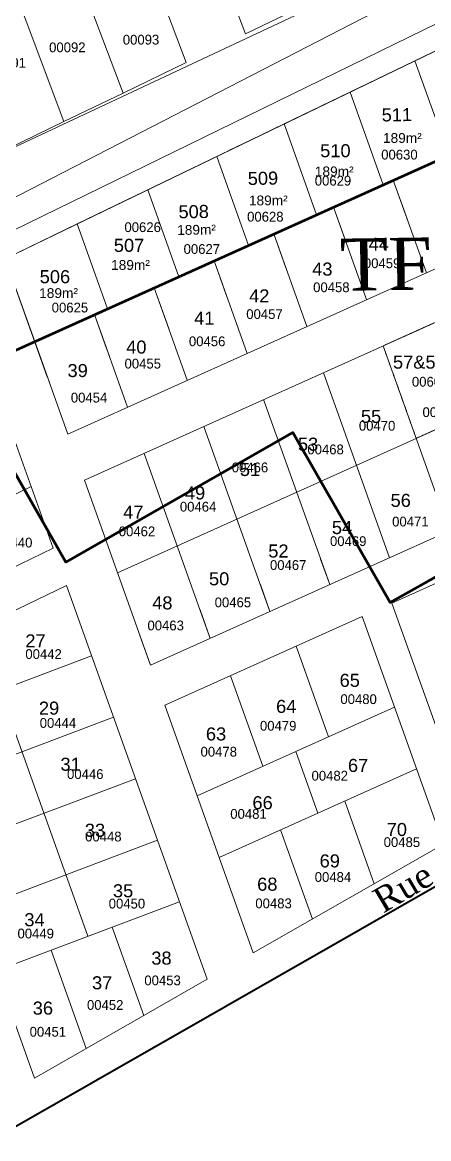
# Model space of a CAD drawing. Header units: metres. Extents: x 245232 to 248406, y 1633796 to 1637634.
# Drawn here: x 245589.5 to 245651.7, y 1636672.5 to 1636843.6 of the extents above; entities that cross this region are included whole.
import ezdxf
from ezdxf.enums import TextEntityAlignment as Align

# ---------------------------------------------------------------- set-up
doc = ezdxf.new("R2010")
doc.units = ezdxf.units.M
doc.header["$MEASUREMENT"] = 0
doc.linetypes.add('DGN Style 2', pattern=[0.280828, 0.168497, -0.112331])
doc.linetypes.add('DGN Style 3', pattern=[2.327058, 1.662184, -0.664874])
for name, color, linetype in [('A_revoir_niveau_0', 7, 'Continuous'), ('historique_numero_parcelle', 7, 'Continuous'), ('limites_sections', 7, 'Continuous')]:
    doc.layers.add(name, color=color, linetype=linetype)
for name, color, linetype, lineweight in [('Div_Cont', 2, 'Continuous', 0), ('LIMITES TITRES FONCIERS', 7, 'Continuous', 0), ('SUP COLLEC1', 90, 'Continuous', 0), ('Toponymie', 7, 'Continuous', 30)]:
    doc.layers.add(name, color=color, linetype=linetype, lineweight=lineweight)
doc.layers.add('LIMITES_PARCELLES', color=7, linetype='Continuous', lineweight=0, true_color=0xffffff)
doc.styles.get("Standard").update_dxf_attribs({"font": 'txt.shx'})
doc.styles.add('Style-Bookman Old Style', font='BOOKOS.TTF')
doc.styles.add('Style-FANCY', font='FANCY.shx')
doc.styles.add('Style-Times New Roman', font='times.ttf')

# ---------------------------------------------------------------- blocks, each defined once
blk = doc.blocks.new('*U571')
at = {"layer": 'LIMITES TITRES FONCIERS', "color": 5, "linetype": 'Continuous', "lineweight": 53}
for p, q in [((-78.629279, -13.928168), (13.01271, 40.424257)), ((-145.387325, 19.315233), (-128.375746, -8.885651)), ((-128.375746, -8.885651), (-94.129548, 11.761294)), ((-94.129548, 11.761294), (-78.629279, -13.928168))]:
    blk.add_line(p, q, dxfattribs=at)
blk = doc.blocks.new('*U572')
at = {"layer": 'LIMITES TITRES FONCIERS', "color": 5, "lineweight": 53}
blk.add_3dface([(150.99, 218.565), (172.07, 180.645), (-200.3, -43.995), (-220.59, -5.595)], dxfattribs=at)

msp = doc.modelspace()

# ---------------------------------------------------------------- linework, layer by layer
at = {"layer": 'A_revoir_niveau_0', "color": 7, "linetype": 'Continuous', "lineweight": 0}
for p, q in [((245646.28211, 1636819.384301, -0.158004), (245651.342526, 1636805.212176, -0.115749)), ((245646.28211, 1636819.384301, -0.158004), (245648.455462, 1636813.297612, -0.186556)), ((245637.135229, 1636815.263271, -0.156244), (245642.195645, 1636801.091146, -0.113989)), ((245637.135229, 1636815.263271, -0.156244), (245639.321001, 1636809.141798, -0.18496)), ((245627.988349, 1636811.142242, -0.154484), (245633.048764, 1636796.970117, -0.112229)), ((245627.988349, 1636811.142242, -0.154484), (245630.18654, 1636804.985985, -0.183363)), ((245618.841468, 1636807.021212, -0.152724), (245623.901883, 1636792.849087, -0.110469)), ((245618.841468, 1636807.021212, -0.152724), (245621.05208, 1636800.830171, -0.181767)), ((245609.694587, 1636802.900182, -0.150965), (245614.755002, 1636788.728057, -0.108709)), ((245609.694587, 1636802.900182, -0.150965), (245611.917619, 1636796.674357, -0.18017)), ((245600.547706, 1636798.779153, -0.149205), (245605.608122, 1636784.607028, -0.10695)), ((245600.547706, 1636798.779153, -0.149205), (245602.783158, 1636792.518544, -0.178573)), ((245591.400826, 1636794.658123, -0.147445), (245596.461241, 1636780.485998, -0.10519)), ((245591.400826, 1636794.658123, -0.147445), (245593.648698, 1636788.36273, -0.176977)), ((245644.725852, 1636794.005084, -0.092861), (245654.846683, 1636765.660834, -0.008351)), ((245584.083321, 1636791.361299, -0.146037), (245594.219625, 1636762.973715, -0.061398)), ((245635.578972, 1636789.884054, -0.091102), (245645.699802, 1636761.539804, -0.006591)), ((245626.432091, 1636785.763025, -0.089342), (245636.552922, 1636757.418775, -0.004831)), ((245617.28521, 1636781.641995, -0.087582), (245627.406041, 1636753.297745, -0.003071)), ((245608.138329, 1636777.520965, -0.085822), (245618.25916, 1636749.176715, -0.001312)), ((245598.991449, 1636773.399936, -0.084062), (245609.112279, 1636745.055686, 0.000448)), ((245644.38426, 1636765.224094, -0.017576), (245645.699802, 1636761.539804, -0.006591)), ((245635.157584, 1636761.326536, -0.016483), (245636.552922, 1636757.418775, -0.004831)), ((245625.930909, 1636757.428978, -0.015389), (245627.406041, 1636753.297745, -0.003071)), ((245596.248949, 1636757.290419, -0.044452), (245617.797504, 1636696.941852, 0.135481)), ((245646.063273, 1636754.574344, 0.012071), (245658.351847, 1636720.159143, 0.114683)), ((245616.704233, 1636753.53142, -0.014296), (245618.25916, 1636749.176715, -0.001312)), ((245641.489832, 1636752.51383, 0.012951), (245653.943767, 1636717.635524, 0.116943)), ((245607.477558, 1636749.633862, -0.013202), (245609.112279, 1636745.055686, 0.000448)), ((245631.428264, 1636747.980697, 0.014887), (245636.384426, 1636734.10054, 0.056272)), ((245569.08347, 1636744.156714, -0.036875), (245591.349019, 1636681.800141, 0.149045)), ((245621.366695, 1636743.447564, 0.016823), (245626.322857, 1636729.567408, 0.058208)), ((245586.065391, 1636741.203867, -0.01228), (245599.518442, 1636703.527451, 0.100055)), ((245611.305126, 1636738.914432, 0.018759), (245624.850433, 1636700.979642, 0.131864)), ((245631.353642, 1636731.833974, 0.05724), (245634.727252, 1636722.385891, 0.08541)), ((245638.843348, 1636724.240354, 0.084618), (245643.364373, 1636711.57884, 0.122369)), ((245629.026008, 1636719.817256, 0.086507), (245633.901993, 1636706.161644, 0.127222)), ((245603.261496, 1636704.939769, 0.100055), (245608.099726, 1636691.389892, 0.140455)), ((245593.903861, 1636701.408975, 0.100055), (245599.283565, 1636686.342655, 0.144976))]:
    msp.add_line(p, q, dxfattribs=at)
at = {"layer": 'A_revoir_niveau_0', "color": 7, "linetype": 'Continuous', "lineweight": 13}
for p, q in [((245646.28211, 1636819.384301, -0.158004), (245648.087408, 1636814.328383, -0.181721)), ((245637.135229, 1636815.263271, -0.156244), (245638.960387, 1636810.151733, -0.180222)), ((245627.988349, 1636811.142242, -0.154484), (245629.833367, 1636805.975082, -0.178723)), ((245586.86914, 1636807.349565, -0.08791), (245593.325285, 1636789.26848, -0.172728)), ((245618.841468, 1636807.021212, -0.152724), (245620.706346, 1636801.798432, -0.177224)), ((245609.694587, 1636802.900182, -0.150965), (245611.579326, 1636797.621781, -0.175726)), ((245600.547706, 1636798.779153, -0.149205), (245602.452305, 1636793.445131, -0.174227))]:
    msp.add_line(p, q, dxfattribs=at)
at = {"layer": 'A_revoir_niveau_0', "color": 5, "linetype": 'Continuous', "lineweight": 40, "flags": 128}
msp.add_lwpolyline([(245904.959091, 1636911.461804), (245930.174433, 1636870.015722), (245558.774122, 1636657.389392), (245538.087021, 1636715.325371), (245520.969777, 1636762.92637), (245579.818956, 1636789.440258), (245596.181416, 1636760.857858), (245630.890655, 1636780.716536), (245645.799611, 1636754.679451), (245738.660151, 1636806.92273), (245723.770592, 1636833.859662), (245904.959091, 1636911.461804)], close=True, dxfattribs=at)
at = {"layer": 'Div_Cont', "color": 7, "linetype": 'Continuous', "lineweight": 13, "extrusion": (0.0019863026000012, -0.0039816898697695, 0.9999901003248794), "elevation": -6029.537315, "flags": 128}
msp.add_lwpolyline([(245602.077774, 1636788.653673), (245609.210365, 1636791.867216), (245618.357231, 1636795.988278), (245627.504097, 1636800.109341), (245636.650964, 1636804.230403), (245645.79783, 1636808.351465), (245654.944696, 1636812.472528), (245664.091562, 1636816.59359), (245658.825991, 1636831.340115), (245597.434059, 1636801.658655), (245602.077774, 1636788.653673)], close=True, dxfattribs=at)
at = {"layer": 'Div_Cont', "color": 7, "linetype": 'Continuous', "lineweight": 13, "extrusion": (0.0019863025999443, -0.0039816898697834, 0.9999901003248794), "elevation": -6029.537315, "flags": 128}
msp.add_lwpolyline([(245612.976743, 1636793.564134), (245618.357231, 1636795.988278), (245627.504097, 1636800.109341), (245636.650964, 1636804.230403), (245645.79783, 1636808.351465), (245654.944696, 1636812.472528), (245664.091562, 1636816.59359), (245658.825991, 1636831.340115), (245608.223736, 1636806.875193), (245612.976743, 1636793.564134)], close=True, dxfattribs=at)
at = {"layer": 'Div_Cont', "color": 7, "linetype": 'Continuous', "lineweight": 13, "extrusion": (0.0019863025996271, -0.0039816898691205, 0.9999901003248828), "elevation": -6029.537314, "flags": 128}
msp.add_lwpolyline([(245623.630863, 1636798.36428), (245627.504097, 1636800.109341), (245636.650964, 1636804.230403), (245645.79783, 1636808.351465), (245654.944696, 1636812.472528), (245664.091562, 1636816.59359), (245658.825991, 1636831.340115), (245618.77102, 1636811.974541), (245623.630863, 1636798.36428)], close=True, dxfattribs=at)
at = {"layer": 'Div_Cont', "color": 7, "linetype": 'Continuous', "lineweight": 13, "extrusion": (0.0019863026000502, -0.0039816898697327, 0.9999901003248794), "elevation": -6029.537315, "flags": 128}
msp.add_lwpolyline([(245634.055963, 1636803.061242), (245636.650964, 1636804.230403), (245645.79783, 1636808.351465), (245654.944696, 1636812.472528), (245664.091562, 1636816.59359), (245658.825991, 1636831.340115), (245629.09158, 1636816.964273), (245634.055963, 1636803.061242)], close=True, dxfattribs=at)
at = {"layer": 'Div_Cont', "color": 7, "linetype": 'Continuous', "lineweight": 13, "extrusion": (0.0019863025992092, -0.0039816898699815, 0.9999901003248799), "elevation": -6029.537315, "flags": 128}
msp.add_lwpolyline([(245644.265207, 1636807.660952), (245645.79783, 1636808.351465), (245654.944696, 1636812.472528), (245664.091562, 1636816.59359), (245658.825991, 1636831.340115), (245639.198448, 1636821.85069), (245644.265207, 1636807.660952)], close=True, dxfattribs=at)
at = {"layer": 'Div_Cont', "color": 7, "linetype": 'Continuous', "lineweight": 13, "extrusion": (0.0019863025987364, -0.0039816898692969, 0.9999901003248837), "elevation": -6029.537314, "flags": 128}
msp.add_lwpolyline([(245654.273983, 1636812.170342), (245654.944696, 1636812.472528), (245664.091562, 1636816.59359), (245658.825991, 1636831.340115), (245649.106859, 1636826.641158), (245654.273983, 1636812.170342)], close=True, dxfattribs=at)
at = {"layer": 'Div_Cont', "color": 7, "linetype": 'Continuous', "lineweight": 13, "extrusion": (0.0019863025996258, -0.0039816898703555, 0.9999901003248778), "elevation": -6029.537316, "flags": 128}
msp.add_lwpolyline([(245645.79783, 1636808.351465), (245654.273983, 1636812.170342), (245649.106859, 1636826.641158), (245639.198448, 1636821.85069), (245644.265207, 1636807.660952), (245645.79783, 1636808.351465)], close=True, dxfattribs=at)
at = {"layer": 'Div_Cont', "color": 7, "linetype": 'Continuous', "lineweight": 13, "extrusion": (0.0019863026013817, -0.0039816898701785, 0.999990100324875), "elevation": -6029.537315, "flags": 128}
msp.add_lwpolyline([(245629.09158, 1636816.964273), (245634.055963, 1636803.061242), (245636.650964, 1636804.230403), (245644.265207, 1636807.660952), (245639.198448, 1636821.85069), (245629.09158, 1636816.964273)], close=True, dxfattribs=at)
at = {"layer": 'Div_Cont', "color": 7, "linetype": 'Continuous', "lineweight": 13, "extrusion": (0.0019863026004602, -0.0039816898692976, 0.9999901003248801), "elevation": -6029.537314, "flags": 128}
msp.add_lwpolyline([(245627.504097, 1636800.109341), (245634.055963, 1636803.061242), (245629.09158, 1636816.964273), (245618.77102, 1636811.974541), (245623.630863, 1636798.36428), (245627.504097, 1636800.109341)], close=True, dxfattribs=at)
at = {"layer": 'Div_Cont', "color": 7, "linetype": 'Continuous', "lineweight": 13, "extrusion": (0.0019863025988038, -0.0039816898691979, 0.999990100324884), "elevation": -6029.537314, "flags": 128}
msp.add_lwpolyline([(245618.357231, 1636795.988278), (245623.630863, 1636798.36428), (245618.77102, 1636811.974541), (245608.223736, 1636806.875193), (245612.976743, 1636793.564134), (245618.357231, 1636795.988278)], close=True, dxfattribs=at)
at = {"layer": 'Div_Cont', "color": 7, "linetype": 'Continuous', "lineweight": 13, "extrusion": (0.0019863026002719, -0.0039816898692218, 0.999990100324881), "elevation": -6029.537314, "flags": 128}
msp.add_lwpolyline([(245597.434059, 1636801.658655), (245602.077774, 1636788.653673), (245609.210365, 1636791.867216), (245612.976743, 1636793.564134), (245608.223736, 1636806.875193), (245597.434059, 1636801.658655)], close=True, dxfattribs=at)
at = {"layer": 'Div_Cont', "color": 7, "linetype": 'Continuous', "lineweight": 13, "extrusion": (0.0019863025996682, -0.0039816898692553, 0.9999901003248819), "elevation": -6029.537314, "flags": 128}
msp.add_lwpolyline([(245586.384837, 1636796.316634), (245590.916632, 1636783.625091), (245600.063499, 1636787.746153), (245602.077774, 1636788.653673), (245597.434059, 1636801.658655), (245586.384837, 1636796.316634)], close=True, dxfattribs=at)
at = {"layer": 'historique_numero_parcelle', "color": 1, "linetype": 'DGN Style 2', "lineweight": 0}
msp.add_3dface([(245644.725852, 1636794.005084, -0.092861), (245653.872733, 1636798.126114, -0.094621), (245658.933149, 1636783.953989, -0.052366), (245649.786268, 1636779.832959, -0.050606)], dxfattribs=at)
at = {"layer": 'LIMITES TITRES FONCIERS', "linetype": 'Continuous', "lineweight": 0}
msp.add_line((245579.818956, 1636789.440258), (245893.276018, 1636930.66509), dxfattribs=at)
at = {"layer": 'LIMITES TITRES FONCIERS', "color": 7, "linetype": 'DGN Style 3', "lineweight": 13}
for p, q in [((245596.181442, 1636760.857787, -0.053893), (245579.819028, 1636789.440067, -0.145217)), ((245596.181442, 1636760.857787, -0.053893), (245630.89069, 1636780.716442, -0.071661)), ((245645.799605, 1636754.679466, 0.011534), (245630.89069, 1636780.716442, -0.071661)), ((245596.181442, 1636760.857787, -0.053893), (245601.532301, 1636763.919243, -0.056632))]:
    msp.add_line(p, q, dxfattribs=at)
at = {"layer": 'LIMITES TITRES FONCIERS', "color": 5, "linetype": 'Continuous', "lineweight": 53, "flags": 128}
msp.add_lwpolyline([(245896.747107, 1636932.228954), (245907.170733, 1636912.409039), (245723.770592, 1636833.859662), (245738.660151, 1636806.92273), (245645.799611, 1636754.679451), (245630.890655, 1636780.716536), (245596.181416, 1636760.857858), (245579.818956, 1636789.440258), (245896.747107, 1636932.228954)], close=True, dxfattribs=at)
at = {"layer": 'LIMITES TITRES FONCIERS', "color": 5, "linetype": 'Continuous', "lineweight": 53}
msp.add_3dface([(245570.711604, 1636620.550182), (245947.259177, 1636836.275747), (245967.483836, 1636797.856792), (245590.07586, 1636581.7879)], dxfattribs=at)
at = {"layer": 'limites_parcelles'}
for p, q in [((246325.071, 1637170.444), (245571.37719563782, 1636816.5211435023)), ((245618.507366, 1636855.387619), (245623.63871, 1636841.788061)), ((245609.151221, 1636851.857387), (245614.599497, 1636837.417865)), ((245604.918049, 1636832.737168), (245599.130322, 1636848.076332)), ((245623.63871, 1636841.788061), (245637.19753, 1636848.343355)), ((245595.878836, 1636828.366972), (245589.774177, 1636844.5461)), ((245657.285542, 1636841.393797), (245630.167896, 1636828.283223)), ((245614.599497, 1636837.417865), (245604.918049, 1636832.737168)), ((245604.918049, 1636832.737168), (245595.878836, 1636828.366972)), ((245595.878836, 1636828.366972), (245587.291583, 1636824.215286)), ((245572.028939, 1636735.907676), (245600.101844, 1636746.500059)), ((245575.392201, 1636726.488572), (245603.465107, 1636737.080955)), ((245578.755464, 1636717.069468), (245606.828369, 1636727.661851)), ((245582.118727, 1636707.650364), (245610.191632, 1636718.242747)), ((245585.481989, 1636698.23126), (245613.554894, 1636708.823643))]:
    msp.add_line(p, q, dxfattribs=at)
at = {"layer": 'limites_sections', "lineweight": 13, "flags": 128}
for points in [[(245897.722, 1636971.857), (245799.571, 1636923.569), (245677.175, 1636862.609), (245560.123, 1636802.218), (245496.981, 1636773.187), (245385.738, 1637053.755), (245806.576, 1637211.153), (245897.722, 1636971.857)], [(245719.42, 1636353.986), (245698.595, 1636337.993), (245511.761, 1636735.908), (245496.981, 1636773.187), (245560.123, 1636802.218), (245677.175, 1636862.609), (245799.571, 1636923.569), (245873.298, 1636959.841), (245895.178, 1636920.691), (245957.845, 1636823.563), (246030.023, 1636685.769), (246046.154, 1636659.835), (246025.889, 1636623.421), (245978.663, 1636538.563), (245960.384, 1636515.714), (245916.796, 1636464.041), (245868.99, 1636432.405), (245787.087, 1636391.629), (245738.227, 1636368.429), (245719.42, 1636353.986)]]:
    msp.add_lwpolyline(points, close=True, dxfattribs=at)
at = {"layer": 'SUP COLLEC1', "color": 7, "linetype": 'Continuous', "lineweight": 0}
for p, q in [((245883.535221, 1636956.294988), (245516.13889, 1636776.45554)), ((245930.174, 1636870.01), (245558.774, 1636657.389)), ((245669.636287, 1636813.454235, -0.119268), (245596.461241, 1636780.485998, -0.10519)), ((245672.166495, 1636806.368173, -0.098141), (245598.991449, 1636773.399936, -0.084062)), ((245672.129789, 1636806.351636, -0.098134), (245598.991449, 1636773.399936, -0.084062)), ((245677.22691, 1636792.196048, -0.055886), (245604.051864, 1636759.227811, -0.041807)), ((245682.287325, 1636778.023923, -0.01363), (245609.112279, 1636745.055686, 0.000448)), ((245563.671938, 1636759.31217, -0.082062), (245590.837417, 1636772.445876, -0.089639)), ((245684.480172, 1636771.882669, 0.00468), (245646.063273, 1636754.574344, 0.012071)), ((245567.054145, 1636749.84001, -0.05382), (245594.219625, 1636762.973715, -0.061398)), ((245569.08347, 1636744.156714, -0.036875), (245596.248949, 1636757.290419, -0.044452)), ((245641.489832, 1636752.51383, 0.012951), (245611.305126, 1636738.914432, 0.018759)), ((245646.445995, 1636738.633673, 0.054336), (245616.261289, 1636725.034275, 0.060143)), ((245649.819605, 1636729.18559, 0.082506), (245619.612875, 1636715.576269, 0.088318)), ((245653.943767, 1636717.635524, 0.116943), (245624.850433, 1636700.979642, 0.131864)), ((245617.797504, 1636696.941852, 0.135481), (245591.349019, 1636681.800141, 0.149045))]:
    msp.add_line(p, q, dxfattribs=at)
at = {"layer": 'SUP COLLEC1', "color": 1, "linetype": 'Continuous', "lineweight": 30}
msp.add_line((245930.174415, 1636870.015632), (245558.774104, 1636657.389302), dxfattribs=at)
at = {"layer": 'SUP COLLEC1', "color": 7, "linetype": 'Continuous', "lineweight": 13}
msp.add_line((245630.167896, 1636828.283223, -0.090563), (245621.128681, 1636823.913032, -0.090009), dxfattribs=at)
at = {"layer": 'SUP COLLEC1', "color": 7, "linetype": 'Continuous', "lineweight": 13, "extrusion": (0.0019863025995047, -0.0039816898690933, 0.9999901003248831), "elevation": -6029.537314, "flags": 128}
msp.add_lwpolyline([(245586.384837, 1636796.316634), (245590.916632, 1636783.625091), (245664.091562, 1636816.59359), (245658.825991, 1636831.340115), (245586.384837, 1636796.316634), (245586.384837, 1636796.316634)], close=True, dxfattribs=at)
at = {"layer": 'SUP COLLEC1', "linetype": 'Continuous', "lineweight": 40}
msp.add_3dface([(245893.276, 1636930.665), (245930.174, 1636870.01), (245558.774, 1636657.389), (245520.97, 1636762.926)], dxfattribs=at)

# ---------------------------------------------------------------- block references
at = {"layer": 'LIMITES TITRES FONCIERS', "color": 5, "linetype": 'Continuous', "lineweight": 53, "rotation": 358.6901}
msp.add_blockref('*U571', (245724.72674, 1636766.806508), dxfattribs=at)
msp.add_blockref('*U571', (245724.72674, 1636766.806508), dxfattribs=at)
at = {"layer": 'LIMITES TITRES FONCIERS', "color": 5, "lineweight": 53, "rotation": 358.690123}
msp.add_blockref('*U572', (245791.329628, 1636621.192749), dxfattribs=at)

# ---------------------------------------------------------------- texts
at = {"layer": 'historique_numero_parcelle', "color": 92, "linetype": 'Continuous', "lineweight": 0, "style": 'Style-FANCY'}
for s, p in [('00093', (245607.669598, 1636840.919314)), ('00092', (245596.388788, 1636839.743516)), ('00091', (245587.272923, 1636837.375399))]:
    msp.add_text(s, height=1.499994, rotation=0.1323, dxfattribs=at).set_placement(p, align=Align.MIDDLE_CENTER)
at = {"layer": 'historique_numero_parcelle', "color": 3, "extrusion": (-0.0009914206206704, 0.0026275539019333, 0.9999960565150471), "style": 'Style-FANCY'}
for s, p in [('00630', (245647.101849, 1636818.278318, 4061.858668)), ('00629', (245636.934075, 1636814.28305, 4062.639495)), ('00628', (245626.580235, 1636808.764874, 4063.46316)), ('00626', (245607.806939, 1636807.155822, 4064.769866)), ('00627', (245616.861822, 1636803.806983, 4064.23343)), ('00625', (245596.675104, 1636794.837305, 4065.802783))]:
    msp.add_text(s, height=1.499994, rotation=7.5e-05, dxfattribs=at).set_placement(p, align=Align.MIDDLE_CENTER)
at = {"layer": 'historique_numero_parcelle', "color": 3, "extrusion": (-0.0009914206206706, 0.002627553901933, 0.9999960565150471), "style": 'Style-FANCY'}
for s, p in [('00459', (245644.445882, 1636801.64744, 4057.134367)), ('00458', (245636.678658, 1636797.966936, 4057.134367)), ('00457', (245626.446403, 1636793.854996, 4057.134367)), ('00456', (245617.668622, 1636789.683536, 4057.134367)), ('00455', (245607.814256, 1636786.265484, 4057.134367)), ('00454', (245599.591267, 1636781.057543, 4057.134367)), ('00470', (245643.679467, 1636776.741491, 4057.134367)), ('00468', (245635.798914, 1636773.120036, 4057.134367)), ('00466', (245624.221499, 1636770.36089, 4057.134367)), ('00464', (245616.281824, 1636764.342834, 4057.134367)), ('00471', (245648.769511, 1636762.062759, 4057.134367)), ('00462', (245606.930004, 1636760.562153, 4057.134367)), ('00440', (245588.134693, 1636758.840119, 4057.134367)), ('00469', (245639.25796, 1636759.061422, 4057.134367)), ('00467', (245630.072377, 1636755.401306, 4057.134367)), ('00465', (245621.608462, 1636749.682384, 4057.134367)), ('00463', (245611.322986, 1636746.14199, 4057.134367)), ('00442', (245592.633921, 1636741.757362, 4057.134367)), ('00480', (245640.851554, 1636734.84904, 4057.134367)), ('00444', (245594.831839, 1636731.202566, 4057.134367)), ('00479', (245628.539862, 1636730.767192, 4057.134367)), ('00478', (245619.447984, 1636726.796555, 4057.134367)), ('00446', (245599.011901, 1636723.362291, 4057.134367)), ('00482', (245636.436695, 1636723.115626, 4057.134367)), ('00481', (245623.998476, 1636717.265929, 4057.134367)), ('00448', (245601.784248, 1636713.796261, 4057.134367)), ('00485', (245647.47368, 1636712.937699, 4057.134367)), ('00484', (245636.923474, 1636707.594987, 4057.134367)), ('00450', (245605.391861, 1636703.519668, 4057.134367)), ('00483', (245627.831757, 1636703.555058, 4057.134367)), ('00449', (245591.432129, 1636698.933614, 4057.134367)), ('00453', (245610.843915, 1636691.752417, 4057.134367)), ('00452', (245602.064074, 1636687.990298, 4057.134367)), ('00451', (245593.289489, 1636683.881396, 4057.134367))]:
    msp.add_text(s, height=1.499994, rotation=7.5e-05, dxfattribs=at).set_placement(p, align=Align.MIDDLE_CENTER)
at = {"layer": 'historique_numero_parcelle', "color": 3, "extrusion": (-0.0009914206206704, 0.0026275539019331, 0.9999960565150471), "style": 'Style-FANCY'}
msp.add_text('00605', height=1.499994, rotation=7.5e-05, dxfattribs=at).set_placement((245651.803763, 1636783.478634, 4062.299412), align=Align.MIDDLE_CENTER)
at = {"layer": 'historique_numero_parcelle', "color": 1, "extrusion": (-0.0009914206206706, 0.002627553901933, 0.9999960565150471), "style": 'Style-FANCY'}
msp.add_text('00472', height=1.499994, rotation=7.5e-05, dxfattribs=at).set_placement((245653.423664, 1636778.809761, 4062.35725), align=Align.MIDDLE_CENTER)
at = {"layer": 'LIMITES TITRES FONCIERS', "color": 1, "linetype": 'Continuous', "lineweight": 30, "extrusion": (0.066340678993915, 0.0256108565425995, 0.9974682944022735), "style": 'Style-Bookman Old Style'}
msp.add_text('TF 17076/DP', height=8, rotation=249.764427, dxfattribs=at).set_placement((1438509.010234, -816571.960353, 58210.632018), align=Align.TOP_LEFT)
at = {"layer": 'SUP COLLEC1', "color": 7, "linetype": 'Continuous', "lineweight": 13, "extrusion": (0.066340678993915, 0.0256108565425995, 0.9974682944022735), "attachment_point": 1, "text_direction": (0.9976677660204981, 0.014389996625164853, -0.06672298435169385), "line_spacing_factor": 0.72}
for s, insert, char_height in [('\\fArial|b0|i0|c00|p39;511', (245644.482239, 1636830.378353, -6.233511), 2), ('\\fArial|b0|i0|c00|p39;509', (245623.987835, 1636820.646212, -4.620567), 2), ('\\fArial|b0|i0|c00|p39;508', (245613.385773, 1636815.535111, -3.784202), 2), ('\\fArial|b0|i0|c00|p39;189m²', (245613.193827, 1636812.496003, -3.693404), 1.5)]:
    msp.add_mtext(s, dxfattribs=dict(at, insert=insert, char_height=char_height))
at = {"layer": 'SUP COLLEC1', "color": 7, "linetype": 'Continuous', "lineweight": 13, "extrusion": (0.0019863025999017, -0.0039816898694718, 0.9999901003248808), "attachment_point": 1, "text_direction": (0.9999980278954455, 3.0000000836865037e-06, -0.0019860000554004654), "line_spacing_factor": 0.6}
for s, insert, char_height in [('\\fArial|b0|i0|c00|p39;189m²', (245644.697295, 1636826.604386, -0.126108), 1.5), ('\\fArial|b0|i0|c00|p39;510', (245635.084575, 1636824.901887, -0.113793), 2), ('\\fArial|b0|i0|c00|p39;189m²', (245634.272409, 1636821.483462, -0.125791), 1.5), ('\\fArial|b0|i0|c00|p39;189m²', (245624.182675, 1636817.033553, -0.123467), 1.5), ('\\fArial|b0|i0|c00|p39;507', (245603.503834, 1636810.399319, -0.108808), 2), ('\\fArial|b0|i0|c00|p39;189m²', (245603.085955, 1636807.144871, -0.120937), 1.5), ('\\fArial|b0|i0|c00|p39;506', (245592.15794, 1636805.600121, -0.105381), 2), ('\\fArial|b0|i0|c00|p39;189m²', (245592.078975, 1636802.836224, -0.116229), 1.5)]:
    msp.add_mtext(s, dxfattribs=dict(at, insert=insert, char_height=char_height))
at = {"layer": 'SUP COLLEC1', "color": 7, "linetype": 'Continuous', "lineweight": 40, "extrusion": (-0.0009914206206706, 0.002627553901933, 0.9999960565150471), "char_height": 2, "attachment_point": 5, "text_direction": (0.9999995089593616, 9.999995089593617e-07, 0.0009909995133787273), "line_spacing_factor": 0.6}
for s, insert in [('\\fArial|b0|i0|c00|p39;44', (245644.058527, 1636809.589189, -0.134471)), ('\\fArial|b0|i0|c00|p39;43', (245635.416782, 1636805.750015, -0.132951)), ('\\fArial|b0|i0|c00|p39;42', (245625.762334, 1636801.650616, -0.131751)), ('\\fArial|b0|i0|c00|p39;41', (245617.350136, 1636798.244025, -0.13114)), ('\\fArial|b0|i0|c00|p39;40', (245606.953037, 1636793.796531, -0.129762)), ('\\fArial|b0|i0|c00|p39;39', (245597.973725, 1636790.200685, -0.129216)), ('\\fArial|b0|i0|c00|p39;55', (245642.874877, 1636783.17569, -0.066242)), ('\\fArial|b0|i0|c00|p39;53', (245633.233931, 1636778.917452, -0.064611)), ('\\fArial|b0|i0|c00|p39;51', (245624.349137, 1636775.037724, -0.063225)), ('\\fArial|b0|i0|c00|p39;49', (245615.936939, 1636771.441878, -0.062117)), ('\\fArial|b0|i0|c00|p39;56', (245647.411774, 1636770.306392, -0.027929)), ('\\fArial|b0|i0|c00|p39;47', (245606.485033, 1636768.508422, -0.06378)), ('\\fArial|b0|i0|c00|p39;54', (245638.432461, 1636766.142783, -0.025891)), ('\\fArial|b0|i0|c00|p39;52', (245628.696996, 1636762.546935, -0.026094)), ('\\fArial|b0|i0|c00|p39;50', (245619.623164, 1636758.288698, -0.023902)), ('\\fArial|b0|i0|c00|p39;48', (245610.927409, 1636754.598225, -0.022826)), ('\\fArial|b0|i0|c00|p39;27', (245591.515785, 1636748.783943, -0.026794)), ('\\fArial|b0|i0|c00|p39;65', (245639.614659, 1636742.73076, 0.036798)), ('\\fArial|b0|i0|c00|p39;29', (245593.59519, 1636738.469577, 0.00237)), ('\\fArial|b0|i0|c00|p39;64', (245629.892697, 1636738.733161, 0.037663)), ('\\fArial|b0|i0|c00|p39;63', (245619.148247, 1636734.515476, 0.038093)), ('\\fArial|b0|i0|c00|p39;31', (245596.896593, 1636729.872022, 0.028233)), ('\\fArial|b0|i0|c00|p39;67', (245640.887756, 1636729.691515, 0.072322)), ('\\fArial|b0|i0|c00|p39;66', (245626.273949, 1636723.975239, 0.072853)), ('\\fArial|b0|i0|c00|p39;33', (245600.62333, 1636719.760431, 0.058497)), ('\\fArial|b0|i0|c00|p39;70', (245646.81833, 1636719.872499, 0.104001)), ('\\fArial|b0|i0|c00|p39;69', (245636.556257, 1636715.060015, 0.106472)), ('\\fArial|b0|i0|c00|p39;35', (245604.920558, 1636710.480209, 0.087142)), ('\\fArial|b0|i0|c00|p39;68', (245626.996328, 1636711.491204, 0.106372)), ('\\fArial|b0|i0|c00|p39;34', (245591.363824, 1636706.04623, 0.085352)), ('\\fArial|b0|i0|c00|p39;38', (245610.794227, 1636700.165849, 0.120067)), ('\\fArial|b0|i0|c00|p39;37', (245601.720396, 1636696.380748, 0.121016)), ('\\fArial|b0|i0|c00|p39;36', (245592.646564, 1636692.501019, 0.122214))]:
    msp.add_mtext(s, dxfattribs=dict(at, insert=insert))
at = {"layer": 'SUP COLLEC1', "color": 7, "linetype": 'Continuous', "lineweight": 40, "extrusion": (-0.0009914206206704, 0.0026275539019331, 0.9999960565150471), "insert": (245651.199352, 1636791.491151, 5.098988), "char_height": 2, "attachment_point": 5, "text_direction": (0.9999995089593616, 9.999995089593617e-07, 0.0009909995133787273), "line_spacing_factor": 0.6}
msp.add_mtext('\\fArial|b0|i0|c00|p39;57&59A', dxfattribs=at)
at = {"layer": 'toponymie', "color": 7, "linetype": 'Continuous', "lineweight": 0, "style": 'Style-Times New Roman'}
msp.add_text('Rue  non  dénommée', height=3.84, rotation=30.6794, dxfattribs=at).set_placement((245664.939357, 1636721.209146), align=Align.MIDDLE_CENTER)

doc.saveas('drawing.dxf')
